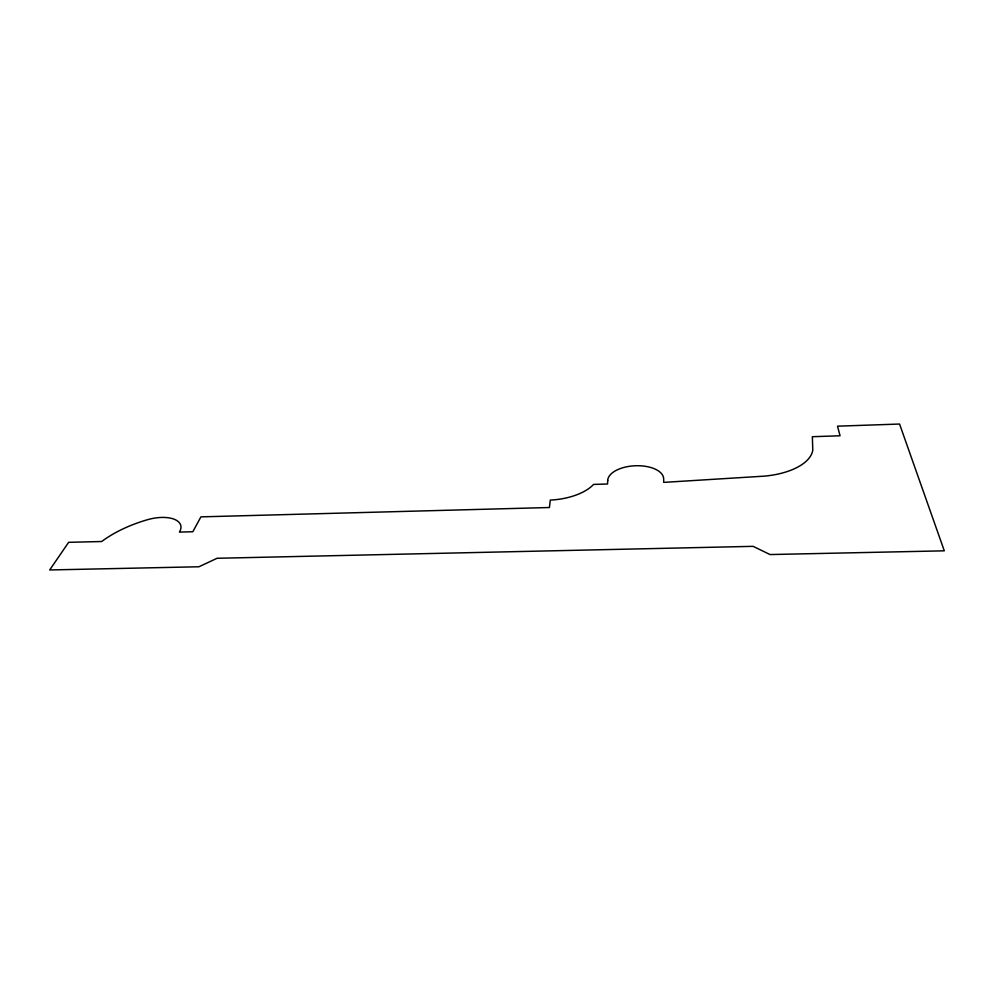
<?xml version="1.0" encoding="UTF-8"?>
<svg xmlns="http://www.w3.org/2000/svg" width="994" height="994" viewBox="0 0 994 994"><rect width="100%" height="100%" fill="white"/><g stroke="black" fill="none" stroke-linecap="round" stroke-linejoin="round"><path stroke-width="1.49" d="M607.719 480.462L607.545 484.003L593.604 484.413A47.128 23.645 -4.7 0 1 550.303 500.081L549.421 507.512L200.912 516.868L192.811 531.753L179.442 532.088A28.95 13.879 -14.4 0 0 147.92 519.589A85.459 42.431 -14.7 0 0 101.661 541.519L68.636 542.326L49.7 569.96L198.949 566.766L217.077 558.28L753.129 546.34L770.027 554.553L944.3 550.825L899.57 424.04L837.507 426.177L840.067 435.782L812.359 436.701L812.781 450.17A60.038 28.751 0.1 0 1 764.622 476.126L663.744 482.376L663.657 478.81A27.994 14.14 -2.5 0 0 635.849 465.739A27.994 14.14 -2.5 0 0 607.719 480.462"/></g></svg>
